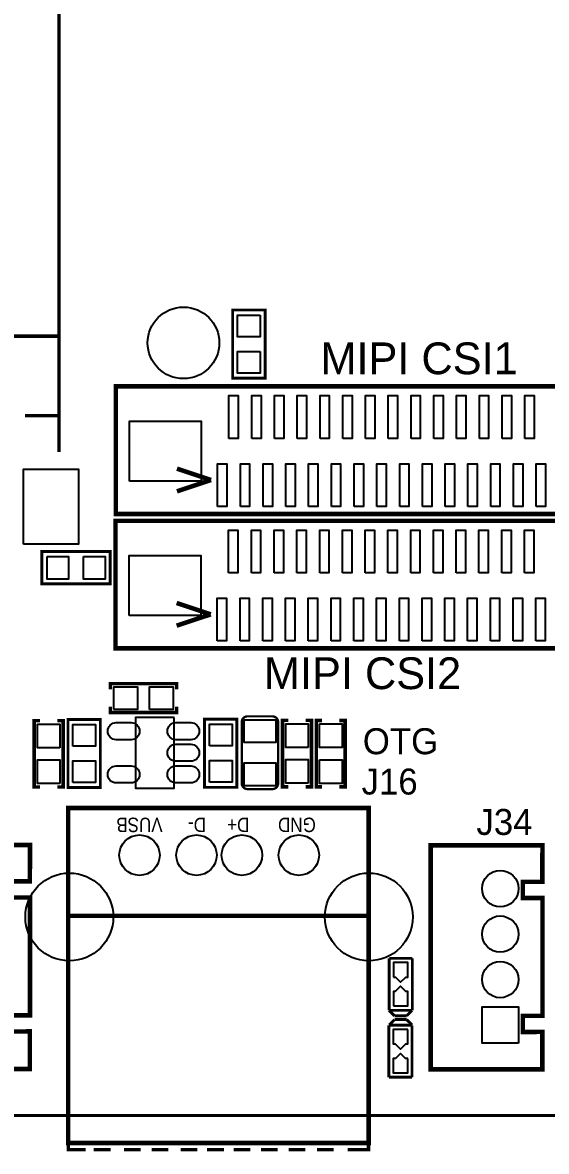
# Model space of a CAD drawing. Extents: x 121 to 6419, y -255 to 3964.
# Drawn here: x 1920 to 2826, y -254 to 1701 of the extents above; entities that cross this region are included whole.
import ezdxf

# ---------------------------------------------------------------- set-up
doc = ezdxf.new("R2010")
doc.units = 0
for name, color, linetype in [('OUTLINE', 2, 'CONTINUOUS'), ('SILKSCREEN_TOP', 4, 'CONTINUOUS'), ('SOLDERMASK_TOP', 6, 'CONTINUOUS')]:
    doc.layers.add(name, color=color, linetype=linetype)

msp = doc.modelspace()

# ---------------------------------------------------------------- linework, layer by layer
at = {"layer": 'OUTLINE', "const_width": 5}
msp.add_lwpolyline([(4459.812, -191.796), (211.086, -191.641, -0.414201), (161.088, -141.641), (159.684, 2624.436), (228.276, 2624.412), (228.192, 2667.696), (583.248, 2667.708), (583.176, 3233.376), (227.592, 3233.748), (227.592, 3277.716), (160.668, 3277.656), (161.088, 3848.512, -0.414214), (211.088, 3898.512), (6090.34, 3898.512, -0.414214)], format="xyb", dxfattribs=at)
at = {"layer": 'SILKSCREEN_TOP'}
for points, const_width in [([(1983.067, 2787.873), (1983.067, 957.164)], 6), ([(2283.512, 1203.104), (2339.512, 1203.104), (2339.512, 1085.104), (2283.512, 1085.104), (2283.512, 1203.104), (2339.512, 1203.104), (2339.512, 1085.104), (2283.512, 1085.104)], 5), ([(1983.067, 1157.951), (1876.768, 1157.951)], 6), ([(1983.067, 1020.156), (1924.012, 1020.156)], 6), ([(2187.053, 928.492), (2246.104, 908.803)], 7.87), ([(2187.053, 889.122), (2246.104, 908.803)], 7.87), ([(1953.508, 728.864), (1953.508, 784.864), (2071.508, 784.864), (2071.508, 728.864), (1953.508, 728.864), (1953.508, 784.864), (2071.508, 784.864), (2071.508, 728.864)], 5), ([(2186.429, 695.788), (2245.48, 676.099)], 7.87), ([(2186.429, 656.418), (2245.48, 676.099)], 7.87), ([(2071.729, 546.134), (2071.729, 556.134), (2186.729, 556.134), (2186.729, 546.134)], 6), ([(2071.729, 516.134), (2071.729, 506.134), (2186.729, 506.134), (2186.729, 516.134)], 6), ([(1950.158, 377.059), (1940.158, 377.059), (1940.158, 492.059), (1950.158, 492.059)], 6), ([(1980.158, 377.059), (1990.158, 377.059), (1990.158, 492.059), (1980.158, 492.059)], 6), ([(2054.566, 376.164), (1998.566, 376.164), (1998.566, 494.164), (2054.566, 494.164), (2054.566, 376.164), (1998.566, 376.164), (1998.566, 494.164), (2054.566, 494.164)], 5), ([(2290.804, 376.576), (2234.804, 376.576), (2234.804, 494.576), (2290.804, 494.576), (2290.804, 376.576), (2234.804, 376.576), (2234.804, 494.576), (2290.804, 494.576)], 5), ([(2379.679, 377.538), (2369.679, 377.538), (2369.679, 492.538), (2379.679, 492.538)], 6), ([(2409.679, 377.538), (2419.679, 377.538), (2419.679, 492.538), (2409.679, 492.538)], 6), ([(2438.089, 492.329), (2428.089, 492.329), (2428.089, 377.329), (2438.089, 377.329)], 6), ([(2468.089, 492.329), (2478.089, 492.329), (2478.089, 377.329), (2468.089, 377.329)], 6), ([(2518.87, 152.068), (2518.87, 340.568), (1998.87, 340.568), (1998.87, -239.432), (2518.87, -239.432), (2518.87, 152.47), (2517.272, 154.068), (2002.272, 154.068)], 8), ([(2594.144, 80.4), (2554.144, 80.4)], 5), ([(2554.144, 80.4), (2554.144, -9.6)], 5), ([(2594.144, -9.6), (2594.144, 80.4)], 5), ([(2563.514, -19.32), (2554.064, -9.88)], 5), ([(2554.144, -9.6), (2594.144, -9.6)], 5), ([(2584.384, -19.32), (2563.514, -19.32)], 5), ([(2593.834, -9.88), (2584.384, -19.32)], 5), ([(2593.712, -35.364), (2553.712, -35.364)], 5), ([(2553.712, -35.364), (2553.712, -125.364)], 5), ([(2554.022, -35.084), (2563.472, -25.644)], 5), ([(2563.472, -25.644), (2584.342, -25.644)], 5), ([(2584.342, -25.644), (2593.792, -35.084)], 5), ([(2593.712, -125.364), (2593.712, -35.364)], 5), ([(2553.712, -125.364), (2593.712, -125.364)], 5), ([(2029.272, -250.932), (1999.272, -250.932), (1999.272, -238.932)], 6), ([(2072.272, -250.932), (2043.272, -250.932)], 6), ([(2124.272, -250.932), (2095.272, -250.932)], 6), ([(2172.272, -250.932), (2143.272, -250.932)], 6), ([(2222.272, -250.932), (2193.272, -250.932)], 6), ([(2268.272, -250.932), (2239.272, -250.932)], 6), ([(2314.272, -250.932), (2285.272, -250.932)], 6), ([(2361.272, -250.932), (2332.272, -250.932)], 6), ([(2409.272, -250.932), (2380.272, -250.932)], 6), ([(2458.272, -250.932), (2429.272, -250.932)], 6), ([(2518.272, -238.932), (2518.272, -250.932), (2482.272, -250.932)], 6)]:
    msp.add_lwpolyline(points, dxfattribs=dict(at, const_width=const_width))
at = {"layer": 'SILKSCREEN_TOP', "const_width": 7.874}
for points in [[(2081.321, 850.866), (2081.321, 1070.866), (3019.321, 1070.866), (3149.384, 1070.772), (3149.384, 849.772), (3019.321, 849.866), (2081.321, 849.866)], [(2080.697, 618.162), (2080.697, 838.162), (3018.697, 838.162), (3148.76, 838.068), (3148.76, 617.068), (3018.697, 617.162), (2080.697, 617.162)], [(1739.633, -111.08), (1932.546, -111.08), (1932.546, -46.119), (1898.932, -46.308), (1898.932, -18.308), (1932.932, -18.308), (1932.932, 185.692), (1898.932, 185.692), (1898.932, 213.692), (1932.546, 213.723), (1932.94, 276.716), (1739.633, 276.716)], [(2626.025, -111.848), (2818.938, -111.848), (2818.938, -46.887), (2785.324, -47.076), (2785.324, -19.076), (2819.324, -19.076), (2819.324, 184.924), (2785.324, 184.924), (2785.324, 212.924), (2818.938, 212.955), (2819.332, 275.948), (2626.025, 275.948)]]:
    msp.add_lwpolyline(points, close=True, dxfattribs=at)
at = {"layer": 'SILKSCREEN_TOP'}
msp.add_lwpolyline([(2182.43, 497.417), (2115.509, 497.417), (2115.509, 375.377), (2182.43, 375.377)], close=True, dxfattribs=at)
at = {"layer": 'SILKSCREEN_TOP', "const_width": 4}
msp.add_lwpolyline([(2309.092, 499.536), (2352.092, 499.536, -0.413983), (2362.092, 489.536), (2362.092, 383.536, -0.413983), (2352.092, 373.536), (2309.092, 373.536, -0.413983), (2299.092, 383.536), (2299.092, 489.536, -0.413983)], format="xyb", close=True, dxfattribs=at)
at = {"layer": 'SOLDERMASK_TOP'}
for points in [[(2331.197, 1194.301), (2331.197, 1156.899), (2291.827, 1156.899), (2291.827, 1194.301)], [(2331.197, 1131.309), (2331.197, 1093.907), (2291.827, 1093.907), (2291.827, 1131.309)], [(2277.069, 980.882), (2277.069, 1054.882), (2293.069, 1054.882), (2293.069, 980.882)], [(2316.439, 980.882), (2316.439, 1054.882), (2332.439, 1054.882), (2332.439, 980.882)], [(2355.809, 980.882), (2355.809, 1054.882), (2371.809, 1054.882), (2371.809, 980.882)], [(2395.179, 980.882), (2395.179, 1054.882), (2411.179, 1054.882), (2411.179, 980.882)], [(2434.549, 980.882), (2434.549, 1054.882), (2450.549, 1054.882), (2450.549, 980.882)], [(2473.919, 980.882), (2473.919, 1054.882), (2489.919, 1054.882), (2489.919, 980.882)], [(2513.29, 980.882), (2513.29, 1054.882), (2529.29, 1054.882), (2529.29, 980.882)], [(2552.66, 980.882), (2552.66, 1054.882), (2568.66, 1054.882), (2568.66, 980.882)], [(2592.03, 980.882), (2592.03, 1054.882), (2608.03, 1054.882), (2608.03, 980.882)], [(2631.4, 980.882), (2631.4, 1054.882), (2647.4, 1054.882), (2647.4, 980.882)], [(2670.77, 980.882), (2670.77, 1054.882), (2686.77, 1054.882), (2686.77, 980.882)], [(2710.14, 980.882), (2710.14, 1054.882), (2726.14, 1054.882), (2726.14, 980.882)], [(2749.51, 980.882), (2749.51, 1054.882), (2765.51, 1054.882), (2765.51, 980.882)], [(2788.88, 980.882), (2788.88, 1054.882), (2804.88, 1054.882), (2804.88, 980.882)], [(2104.951, 906.819), (2104.951, 1010.835), (2228.967, 1010.835), (2228.967, 906.819)], [(1921.788, 797.676), (1921.788, 927.676), (2016.788, 927.676), (2016.788, 797.676)], [(2257.384, 862.772), (2257.384, 936.772), (2273.384, 936.772), (2273.384, 862.772)], [(2296.754, 862.772), (2296.754, 936.772), (2312.754, 936.772), (2312.754, 862.772)], [(2336.124, 862.772), (2336.124, 936.772), (2352.124, 936.772), (2352.124, 862.772)], [(2375.494, 862.772), (2375.494, 936.772), (2391.494, 936.772), (2391.494, 862.772)], [(2414.864, 862.772), (2414.864, 936.772), (2430.864, 936.772), (2430.864, 862.772)], [(2454.234, 862.772), (2454.234, 936.772), (2470.234, 936.772), (2470.234, 862.772)], [(2493.604, 862.772), (2493.604, 936.772), (2509.604, 936.772), (2509.604, 862.772)], [(2532.975, 862.772), (2532.975, 936.772), (2548.975, 936.772), (2548.975, 862.772)], [(2572.345, 862.772), (2572.345, 936.772), (2588.345, 936.772), (2588.345, 862.772)], [(2611.715, 862.772), (2611.715, 936.772), (2627.715, 936.772), (2627.715, 862.772)], [(2651.085, 862.772), (2651.085, 936.772), (2667.085, 936.772), (2667.085, 862.772)], [(2690.455, 862.772), (2690.455, 936.772), (2706.455, 936.772), (2706.455, 862.772)], [(2729.825, 862.772), (2729.825, 936.772), (2745.825, 936.772), (2745.825, 862.772)], [(2769.195, 862.772), (2769.195, 936.772), (2785.195, 936.772), (2785.195, 862.772)], [(2808.565, 862.772), (2808.565, 936.772), (2824.565, 936.772), (2824.565, 862.772)], [(2276.445, 748.178), (2276.445, 822.178), (2292.445, 822.178), (2292.445, 748.178)], [(2315.815, 748.178), (2315.815, 822.178), (2331.815, 822.178), (2331.815, 748.178)], [(2355.185, 748.178), (2355.185, 822.178), (2371.185, 822.178), (2371.185, 748.178)], [(2394.555, 748.178), (2394.555, 822.178), (2410.555, 822.178), (2410.555, 748.178)], [(2433.925, 748.178), (2433.925, 822.178), (2449.925, 822.178), (2449.925, 748.178)], [(2473.295, 748.178), (2473.295, 822.178), (2489.295, 822.178), (2489.295, 748.178)], [(2512.666, 748.178), (2512.666, 822.178), (2528.666, 822.178), (2528.666, 748.178)], [(2552.036, 748.178), (2552.036, 822.178), (2568.036, 822.178), (2568.036, 748.178)], [(2591.406, 748.178), (2591.406, 822.178), (2607.406, 822.178), (2607.406, 748.178)], [(2630.776, 748.178), (2630.776, 822.178), (2646.776, 822.178), (2646.776, 748.178)], [(2670.146, 748.178), (2670.146, 822.178), (2686.146, 822.178), (2686.146, 748.178)], [(2709.516, 748.178), (2709.516, 822.178), (2725.516, 822.178), (2725.516, 748.178)], [(2748.886, 748.178), (2748.886, 822.178), (2764.886, 822.178), (2764.886, 748.178)], [(2788.256, 748.178), (2788.256, 822.178), (2804.256, 822.178), (2804.256, 748.178)], [(1962.311, 776.549), (1999.713, 776.549), (1999.713, 737.179), (1962.311, 737.179)], [(2025.303, 776.549), (2062.705, 776.549), (2062.705, 737.179), (2025.303, 737.179)], [(2104.327, 674.115), (2104.327, 778.131), (2228.343, 778.131), (2228.343, 674.115)], [(2256.76, 630.068), (2256.76, 704.068), (2272.76, 704.068), (2272.76, 630.068)], [(2296.13, 630.068), (2296.13, 704.068), (2312.13, 704.068), (2312.13, 630.068)], [(2335.5, 630.068), (2335.5, 704.068), (2351.5, 704.068), (2351.5, 630.068)], [(2374.87, 630.068), (2374.87, 704.068), (2390.87, 704.068), (2390.87, 630.068)], [(2414.24, 630.068), (2414.24, 704.068), (2430.24, 704.068), (2430.24, 630.068)], [(2453.61, 630.068), (2453.61, 704.068), (2469.61, 704.068), (2469.61, 630.068)], [(2492.98, 630.068), (2492.98, 704.068), (2508.98, 704.068), (2508.98, 630.068)], [(2532.351, 630.068), (2532.351, 704.068), (2548.351, 704.068), (2548.351, 630.068)], [(2571.721, 630.068), (2571.721, 704.068), (2587.721, 704.068), (2587.721, 630.068)], [(2611.091, 630.068), (2611.091, 704.068), (2627.091, 704.068), (2627.091, 630.068)], [(2650.461, 630.068), (2650.461, 704.068), (2666.461, 704.068), (2666.461, 630.068)], [(2689.831, 630.068), (2689.831, 704.068), (2705.831, 704.068), (2705.831, 630.068)], [(2729.201, 630.068), (2729.201, 704.068), (2745.201, 704.068), (2745.201, 630.068)], [(2768.571, 630.068), (2768.571, 704.068), (2784.571, 704.068), (2784.571, 630.068)], [(2807.941, 630.068), (2807.941, 704.068), (2823.941, 704.068), (2823.941, 630.068)], [(2077.729, 511.634), (2077.729, 550.634), (2118.729, 550.634), (2118.729, 511.634)], [(2139.729, 511.634), (2139.729, 550.634), (2180.729, 550.634), (2180.729, 511.634)], [(2303.042, 493.636), (2358.142, 493.636), (2358.142, 454.236), (2303.042, 454.236)], [(1984.658, 445.059), (1945.658, 445.059), (1945.658, 486.059), (1984.658, 486.059)], [(2006.881, 447.959), (2006.881, 485.361), (2046.251, 485.361), (2046.251, 447.959)], [(2243.119, 448.371), (2243.119, 485.773), (2282.489, 485.773), (2282.489, 448.371)], [(2414.179, 445.538), (2375.179, 445.538), (2375.179, 486.538), (2414.179, 486.538)], [(2433.589, 486.329), (2472.589, 486.329), (2472.589, 445.329), (2433.589, 445.329)], [(1984.658, 383.059), (1945.658, 383.059), (1945.658, 424.059), (1984.658, 424.059)], [(2006.881, 384.967), (2006.881, 422.369), (2046.251, 422.369), (2046.251, 384.967)], [(2243.119, 385.379), (2243.119, 422.781), (2282.489, 422.781), (2282.489, 385.379)], [(2358.142, 379.436), (2303.042, 379.436), (2303.042, 418.836), (2358.142, 418.836)], [(2414.179, 383.538), (2375.179, 383.538), (2375.179, 424.538), (2414.179, 424.538)], [(2433.589, 424.329), (2472.589, 424.329), (2472.589, 383.329), (2433.589, 383.329)], [(2561.55, 48.069), (2565.05, 48.069), (2565.199, 48.069), (2574.002, 39.282), (2582.79, 48.069), (2583.951, 48.069), (2586.601, 48.069), (2586.601, 73.14), (2561.55, 73.14)], [(2561.574, -2.025), (2586.613, -2.025), (2586.613, 22.916), (2583.302, 22.916), (2583.113, 22.916), (2573.861, 32.164), (2564.613, 22.916), (2564.432, 22.916), (2561.574, 22.916)], [(2777.757, -66.572), (2714.765, -66.572), (2714.765, -3.58), (2777.757, -3.58)], [(2586.282, -42.939), (2561.243, -42.939), (2561.243, -67.88), (2564.554, -67.88), (2564.743, -67.88), (2573.995, -77.128), (2583.243, -67.88), (2583.424, -67.88), (2586.282, -67.88)], [(2586.306, -93.033), (2582.806, -93.033), (2582.657, -93.033), (2573.854, -84.246), (2565.066, -93.033), (2563.905, -93.033), (2561.255, -93.033), (2561.255, -118.104), (2586.306, -118.104)]]:
    msp.add_lwpolyline(points, close=True, dxfattribs=at)
for points in [[(2082.1175, 488.5645), (2107.7045, 488.5645, -1), (2107.7045, 459.0335), (2082.1175, 459.0335, -1)], [(2185.2355, 488.5645), (2210.8225, 488.5645, -1), (2210.8225, 459.0335), (2185.2355, 459.0335, -1)], [(2185.2355, 451.1625), (2210.8225, 451.1625, -1), (2210.8225, 421.6315), (2185.2355, 421.6315, -1)], [(2082.1175, 413.7605), (2107.7045, 413.7605, -1), (2107.7045, 384.2295), (2082.1175, 384.2295, -1)], [(2185.2355, 413.7605), (2210.8225, 413.7605, -1), (2210.8225, 384.2295), (2185.2355, 384.2295, -1)]]:
    msp.add_lwpolyline(points, format="xyb", close=True, dxfattribs=at)
for centre, radius in [((2198.33, 1146.261), 62), ((2122.272, 259.068), 35), ((2220.87, 259.068), 35), ((2299.37, 259.068), 35), ((2397.87, 259.068), 35), ((2000.87, 152.068), 76), ((2518.87, 152.068), 76), ((2746.261, 201.144), 31.496), ((2746.261, 122.404), 31.496), ((2746.261, 43.664), 31.496)]:
    msp.add_circle(centre, radius, dxfattribs=at)

# ---------------------------------------------------------------- texts
at = {"layer": 'SILKSCREEN_TOP', "width": 1.018182}
for s, p in [('MIPI CSI1', (2435.228, 1091.959)), ('MIPI CSI2', (2337.5, 546.655))]:
    msp.add_text(s, height=55, dxfattribs=at).set_placement(p)
at = {"layer": 'SILKSCREEN_TOP'}
for s, p in [('OTG', (2508.499, 433.914)), ('J16', (2506.411, 364.098)), ('J34', (2705.042, 294.116))]:
    msp.add_text(s, height=45, dxfattribs=at).set_placement(p)
at = {"layer": 'SILKSCREEN_TOP', "width": 0.88}
for s, p in [('VUSB', (2162.272, 324.068)), ('D-', (2237.272, 324.068)), ('D+', (2312.272, 324.068)), ('GND', (2427.272, 324.068))]:
    msp.add_text(s, height=25, rotation=180, dxfattribs=at).set_placement(p)

doc.saveas('drawing.dxf')
